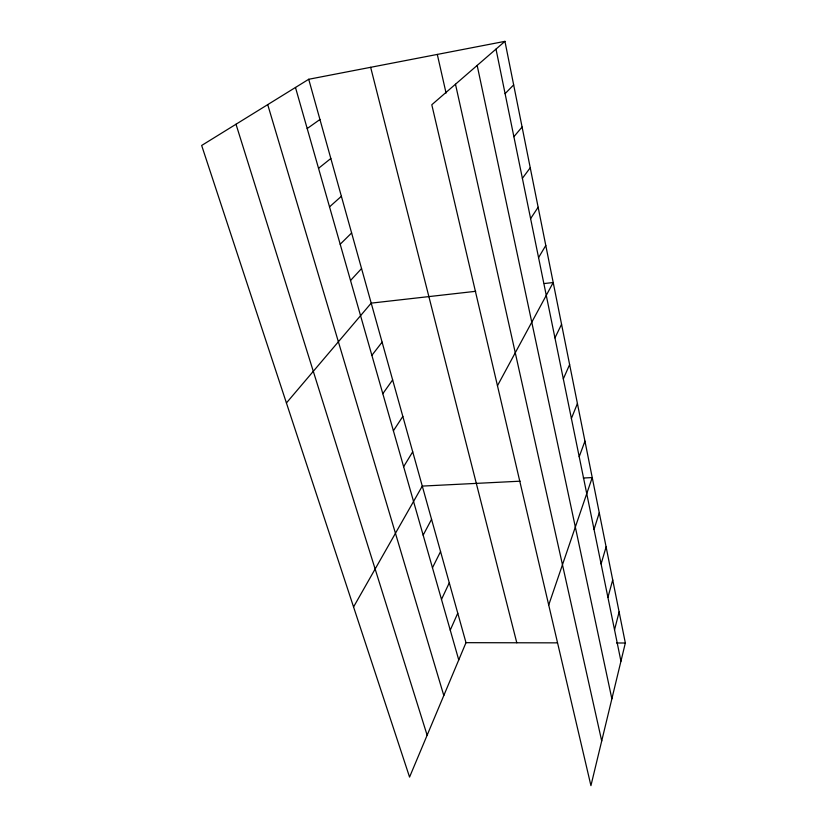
<?xml version="1.0" encoding="UTF-8"?>
<svg xmlns="http://www.w3.org/2000/svg" width="827" height="827" viewBox="0 0 827 827"><rect width="100%" height="100%" fill="white"/><g stroke="black" fill="none" stroke-linecap="round" stroke-linejoin="round"><path stroke-width="1.24" d="M625.336 643.003L590.933 785.65L431.797 104.75L504.946 41.35L625.336 643.003L616.601 642.992M614.533 629.802L619.123 611.959M607.917 597.394L612.714 579.944M601.095 563.931L606.108 546.905M594.034 529.373L599.275 512.802M548.714 605.002L592.235 477.572L583.293 478.027M579.2 456.7L584.947 441.173M571.395 418.472L577.422 403.535M308.719 79.278L465.994 642.672L409.561 777.08L201.664 145.469L308.719 79.278L504.946 41.35M563.321 378.89L569.627 364.593M450.25 630.133L457.765 613.189M441.484 599.43L449.288 582.828M554.948 337.881L561.564 324.287M432.459 567.777L440.564 551.557M423.155 535.131L431.56 519.325M497.461 385.733L553.201 282.534L544.362 283.527M353.563 606.946L422.287 486.09L520.121 481.19M538.563 257.6L545.789 245.474M403.628 466.697L412.714 451.811M393.394 430.795L402.832 416.426M530.603 218.617L538.139 207.236M382.808 393.704L392.639 379.893M522.385 178.332L530.241 167.767M371.871 355.341L382.095 342.151M513.887 136.703L522.085 127.007M286.421 402.956L371.209 303.127L475.721 291.3M350.524 280.487L361.554 268.558M505.101 93.647L513.66 84.892M340.186 244.244L351.62 232.956M329.528 206.874L341.375 196.288M318.529 168.326L330.831 158.484M307.189 128.547L319.946 119.501M465.994 642.672L557.284 642.858M236.005 124.236L427.135 735.224M267.721 104.626L443.799 695.517M295.477 87.466L458.747 659.936M370.651 67.307L516.792 642.775M437.297 54.427L446.073 93.079M455.481 84.23L601.705 740.982M477.169 65.426L611.866 698.825M496.004 49.103L620.943 661.207"/></g></svg>
